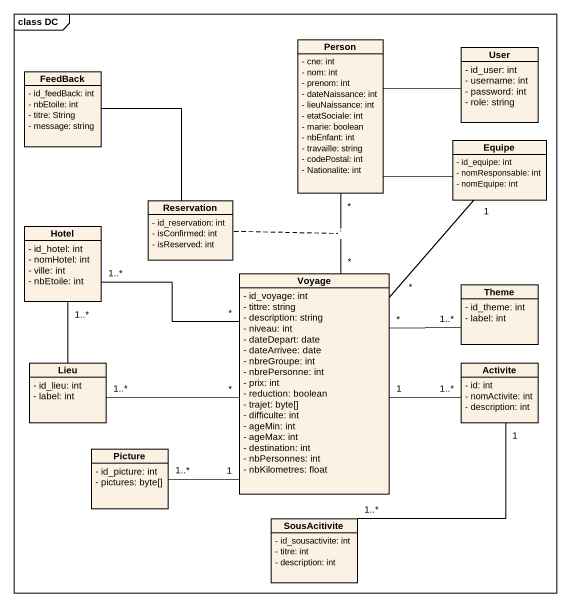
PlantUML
@startuml
mainframe class DC
hide circle
hide empty members
skinparam classAttributeIconSize 0
class "Person" as Person_ {
  - cne: int
  - nom: int
  - prenom: int
  - dateNaissance: int
  - lieuNaissance: int
  - etatSociale: int
  - marie: boolean
  - nbEnfant: int
  - travaille: string
  - codePostal: int
  - Nationalite: int
}
class User {
  - id_user: int
  - username: int
  - password: int
  - role: string
}
class FeedBack {
  - id_feedBack: int
  - nbEtoile: int
  - titre: String
  - message: string
}
class Equipe {
  - id_equipe: int
  - nomResponsable: int
  - nomEquipe: int
}
class Reservation {
  - id_reservation: int
  - isConfirmed: int
  - isReserved: int
}
class Hotel {
  - id_hotel: int
  - nomHotel: int
  - ville: int
  - nbEtoile: int
}
class Voyage {
  - id_voyage: int
  - tittre: string
  - description: string
  - niveau: int
  - dateDepart: date
  - dateArrivee: date
  - nbreGroupe: int
  - nbrePersonne: int
  - prix: int
  - reduction: boolean
  - trajet: byte[]
  - difficulte: int
  - ageMin: int
  - ageMax: int
  - destination: int
  - nbPersonnes: int
  - nbKilometres: float
}
class Theme {
  - id_theme: int
  - label: int
}
class Lieu {
  - id_lieu: int
  - label: int
}
class Activite {
  - id: int
  - nomActivite: int
  - description: int
}
class Picture {
  - id_picture: int
  - pictures: byte[]
}
class SousAcitivite {
  - id_sousactivite: int
  - titre: int
  - description: int
}
Person_ -right- User
Equipe -left- Person_
Reservation -up- FeedBack
Voyage "*" -up- "*" Person_ : `
(Voyage, Person_) .. Reservation
Voyage "*" -up- "1" Equipe
Voyage "*" -left- "1..*" Hotel
Voyage "*" -right- "1..*" Theme
Voyage "*" -left- "1..*" Lieu
Voyage "1" -right- "1..*" Activite
Voyage "1" -left- "1..*" Picture
Lieu -up- "1..*" Hotel
Activite "1" -- "1..*" SousAcitivite
@enduml
